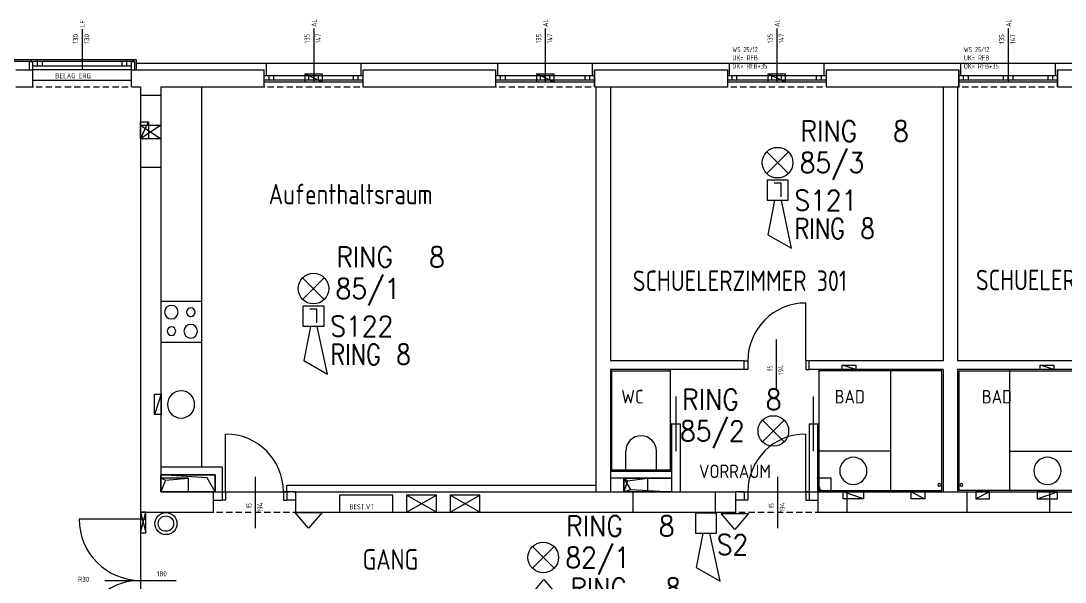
# Model space of a CAD drawing. Extents: x -76 to 4515, y -77 to 1572.
# Drawn here: x 778 to 2311, y 747 to 1572 of the extents above; entities that cross this region are included whole.
import ezdxf
from ezdxf.enums import TextEntityAlignment as Align

# ---------------------------------------------------------------- set-up
doc = ezdxf.new("R2010")
doc.units = 0
doc.header["$LTSCALE"] = 120
doc.linetypes.add('X1$0$ACHSE', pattern=[0.115, 0, -0.04, 0.075, 0])
doc.layers.get('0').update_dxf_attribs({"linetype": 'CONTINUOUS'})
doc.layers.add('SECO-BRAND', color=240, linetype='CONTINUOUS')
doc.layers.add('SECO-BRAND_LOOP', color=81, linetype='CONTINUOUS')
doc.styles.add('ROMANS', font='romans.shx', dxfattribs={"width": 0.9})
doc.styles.add('SMALL', font='ISO.SHX', dxfattribs={"height": 12.5})

# ---------------------------------------------------------------- blocks, each defined once
blk = doc.blocks.new('SecoS-sirene')
blk.add_lwpolyline([(0.044, 0.307), (0.144, 0.807), (-0.206, 1.007), (-0.056, 0.307)])
blk.add_lwpolyline([(0.15, 0), (-0.15, 0), (-0.15, 0.306), (0.15, 0.306)], close=True)
at = {"style": 'ROMANS', "width": 0.9, "flags": 1}
for tag, p in [('PRODUKT_1', (-0.344, 0.022)), ('PRODUKT_2', (-0.344, -0.428)), ('TECHNIK', (-0.344, -0.88)), ('SECOPOS', (-0.344, -1.342))]:
    blk.add_attdef(tag, text='', height=0.3, dxfattribs=at).set_placement(p, align=Align.RIGHT)
at = {"color": 81, "style": 'ROMANS', "width": 0.9}
for tag, p in [('MELDERNUMMER', (0.33, 0.038)), ('LINE_1', (0.33, -0.41)), ('LINE_2', (0.33, -0.861)), ('ZUSATZTEXT', (0.33, -1.307))]:
    blk.add_attdef(tag, p, '', height=0.3, dxfattribs=at)
at = {"layer": 'SECO-BRAND_LOOP', "color": 7, "style": 'ROMANS', "width": 0.8}
for tag, p, flags in [('RING', (0.33, 0.487), 9), ('RINGNUMMER', (1.294, 0.487), 1)]:
    blk.add_attdef(tag, p, '', height=0.3, dxfattribs=dict(at, flags=flags))
blk = doc.blocks.new('SecoS-torschliesser')
for radius in [0.162, 0.113]:
    blk.add_circle((0, 0), radius)
at = {"style": 'ROMANS', "width": 0.9, "flags": 1}
for tag, p in [('PRODUKT_1', (-0.328, -0.13)), ('PRODUKT_2', (-0.328, -0.58)), ('TECHNIK', (-0.328, -1.033)), ('SECOPOS', (-0.328, -1.495))]:
    blk.add_attdef(tag, text='', height=0.3, dxfattribs=at).set_placement(p, align=Align.RIGHT)
at = {"color": 81, "style": 'ROMANS', "width": 0.9}
for tag, p in [('MELDERNUMMER', (0.195, -0.142)), ('LINE_1', (0.195, -0.59)), ('LINE_2', (0.195, -1.042)), ('ZUSATZTEXT', (0.195, -1.487))]:
    blk.add_attdef(tag, p, '', height=0.3, dxfattribs=at)
at = {"layer": 'SECO-BRAND_LOOP', "color": 7, "style": 'ROMANS', "width": 0.8}
for tag, p, flags in [('RING', (0.195, 0.307), 9), ('RINGNUMMER', (1.159, 0.307), 1)]:
    blk.add_attdef(tag, p, '', height=0.3, dxfattribs=dict(at, flags=flags))
blk = doc.blocks.new('SecoS-indikator o mg')
blk.add_lwpolyline([(0.2, 0), (-0.2, 0), (0, 0.234)], close=True)
at = {"color": 81, "style": 'ROMANS', "width": 0.9, "flags": 1}
blk.add_attdef('MELDERNUMMER', (0.219, 0.425), '', height=0.3, dxfattribs=at)
at = {"style": 'ROMANS', "width": 0.9, "flags": 1}
for tag, p in [('PRODUKT_1', (-0.267, -0.029)), ('PRODUKT_2', (-0.267, -0.479)), ('TECHNIK', (-0.267, -0.931)), ('SECOPOS', (-0.267, -1.393))]:
    blk.add_attdef(tag, text='', height=0.3, dxfattribs=at).set_placement(p, align=Align.RIGHT)
at = {"color": 81, "style": 'ROMANS', "width": 0.9}
for tag, p in [('LINE_1', (0.219, -0.023)), ('LINE_2', (0.219, -0.475)), ('ZUSATZTEXT', (0.219, -0.92))]:
    blk.add_attdef(tag, p, '', height=0.3, dxfattribs=at)
at = {"layer": 'SECO-BRAND_LOOP', "color": 7, "style": 'ROMANS', "width": 0.8}
for tag, p, flags in [('RING', (0.219, 0.874), 9), ('RINGNUMMER', (1.183, 0.874), 1)]:
    blk.add_attdef(tag, p, '', height=0.3, dxfattribs=dict(at, flags=flags))
blk = doc.blocks.new('SecoS-opt zwdi')
for p, q in [((0.159, 0.159), (-0.159, -0.159)), ((-0.159, 0.159), (0.159, -0.159))]:
    blk.add_line(p, q)
for points in [[(-0.201, 0.32), (-0.001, 0.555), (0.199, 0.32)], [(0.25, 0.25), (-0.25, 0.25), (-0.25, -0.25), (0.25, -0.25)]]:
    blk.add_lwpolyline(points, close=True)
blk.add_circle((0, 0), 0.225)
at = {"color": 81, "style": 'ROMANS', "width": 0.9}
for tag, p in [('MELDERNUMMER', (0.33, -0.131)), ('LINE_1', (0.33, -0.579)), ('LINE_2', (0.33, -1.031)), ('ZUSATZTEXT', (0.33, -1.476))]:
    blk.add_attdef(tag, p, '', height=0.3, dxfattribs=at)
at = {"style": 'ROMANS', "width": 0.9, "flags": 1}
for tag, p in [('PRODUKT_1', (-0.344, -0.147)), ('PRODUKT_2', (-0.344, -0.597)), ('TECHNIK', (-0.344, -1.049)), ('SECOPOS', (-0.344, -1.511))]:
    blk.add_attdef(tag, text='', height=0.3, dxfattribs=at).set_placement(p, align=Align.RIGHT)
at = {"layer": 'SECO-BRAND_LOOP', "color": 7, "style": 'ROMANS', "width": 0.8, "flags": 8}
blk.add_attdef('RING', (0.33, 0.317), '', height=0.3, dxfattribs=at)
at = {"layer": 'SECO-BRAND_LOOP', "color": 7, "style": 'ROMANS', "width": 0.8}
blk.add_attdef('RINGNUMMER', (1.294, 0.317), '', height=0.3, dxfattribs=at)
blk = doc.blocks.new('SecoS-opt')
for p, q in [((0.159, 0.159), (-0.159, -0.159)), ((-0.159, 0.159), (0.159, -0.159))]:
    blk.add_line(p, q)
blk.add_circle((0, 0), 0.225)
at = {"color": 81, "style": 'ROMANS', "width": 0.9}
for tag, p in [('MELDERNUMMER', (0.33, -0.131)), ('LINE_1', (0.33, -0.989)), ('LINE_2', (0.33, -1.441)), ('ZUSATZTEXT', (0.33, -1.886))]:
    blk.add_attdef(tag, p, '', height=0.3, dxfattribs=at)
at = {"style": 'ROMANS', "width": 0.9, "flags": 1}
for tag, p in [('PRODUKT_1', (-0.344, -0.147)), ('PRODUKT_2', (-0.344, -0.597)), ('TECHNIK', (-0.344, -1.049)), ('SECOPOS', (-0.344, -1.511))]:
    blk.add_attdef(tag, text='', height=0.3, dxfattribs=at).set_placement(p, align=Align.RIGHT)
at = {"layer": 'SECO-BRAND_LOOP', "color": 7, "style": 'ROMANS', "width": 0.8, "flags": 8}
blk.add_attdef('RING', (0.33, -0.579), '', height=0.3, dxfattribs=at)
at = {"layer": 'SECO-BRAND_LOOP', "color": 7, "style": 'ROMANS', "width": 0.8}
blk.add_attdef('RINGNUMMER', (1.294, -0.579), '', height=0.3, dxfattribs=at)
blk = doc.blocks.new('SecoS-sirene loop')
blk.add_lwpolyline([(0.044, 0.307), (0.144, 0.807), (-0.206, 1.007), (-0.056, 0.307)])
blk.add_lwpolyline([(0.15, 0), (-0.15, 0), (-0.15, 0.306), (0.15, 0.306)], close=True)
at = {"color": 82, "style": 'ROMANS'}
blk.add_text('L', height=0.2, dxfattribs=at).set_placement((-0.085, 0.051))
at = {"style": 'ROMANS', "width": 0.9, "flags": 1}
for tag, p in [('PRODUKT_1', (-0.344, 0.022)), ('PRODUKT_2', (-0.344, -0.428)), ('TECHNIK', (-0.344, -0.88)), ('SECOPOS', (-0.344, -1.342))]:
    blk.add_attdef(tag, text='', height=0.3, dxfattribs=at).set_placement(p, align=Align.RIGHT)
at = {"color": 81, "style": 'ROMANS', "width": 0.9}
for tag, p in [('MELDERNUMMER', (0.33, 0.038)), ('LINE_1', (0.33, -0.41)), ('LINE_2', (0.33, -0.861)), ('ZUSATZTEXT', (0.33, -1.307))]:
    blk.add_attdef(tag, p, '', height=0.3, dxfattribs=at)
at = {"layer": 'SECO-BRAND_LOOP', "color": 7, "style": 'ROMANS', "width": 0.8, "flags": 8}
blk.add_attdef('RING', (0.33, 0.487), '', height=0.3, dxfattribs=at)
at = {"layer": 'SECO-BRAND_LOOP', "color": 7, "style": 'ROMANS', "width": 0.8}
blk.add_attdef('RINGNUMMER', (1.294, 0.487), '', height=0.3, dxfattribs=at)

msp = doc.modelspace()

# ---------------------------------------------------------------- linework, layer by layer
at = {"color": 252, "linetype": 'Continuous'}
for p, q in [((867.5, 1560), (867.5, 1500)), ((1207.5, 1560.8), (1207.5, 1482)), ((1547.5, 1560.8), (1547.5, 1482)), ((1887.5, 1560.8), (1887.5, 1482)), ((2227.5, 1560.8), (2227.5, 1482)), ((792.5, 1515), (602.5, 1515)), ((792.5, 1512.5), (602.5, 1512.5)), ((790, 1500), (790, 1512.5)), ((790, 1512.5), (795, 1512.5)), ((947.5, 1515), (792.5, 1515)), ((792.5, 1512.5), (792.5, 1515)), ((945, 1512.5), (795, 1512.5)), ((795, 1500), (795, 1512.5)), ((940, 1505.5), (795, 1505.5)), ((802, 1505.5), (802, 1515)), ((809, 1505.5), (809, 1512.5)), ((926, 1505.5), (926, 1512.5)), ((933, 1505.5), (933, 1515)), ((940, 1500), (940, 1512.5)), ((940, 1512.5), (945, 1512.5)), ((940, 1500), (940, 1510)), ((942.5, 1512.5), (942.5, 1515)), ((945, 1500), (945, 1512.5)), ((947.5, 1500), (947.5, 1515)), ((947.5, 1510), (4465, 1510)), ((1138, 1492), (1138, 1510)), ((1277, 1492), (1277, 1510)), ((1478, 1492), (1478, 1510)), ((1617, 1492), (1617, 1510)), ((1818, 1492), (1818, 1510)), ((1957, 1492), (1957, 1510)), ((2158, 1492), (2158, 1510)), ((2297, 1492), (2297, 1510)), ((770, 1500), (795, 1500)), ((790, 1500), (795, 1500)), ((940, 1500), (795, 1500)), ((940, 1500), (795, 1500)), ((940, 1500), (795, 1500)), ((795, 1475), (795, 1500)), ((940, 1500), (1135, 1500)), ((940, 1475), (940, 1500)), ((940, 1500), (945, 1500)), ((1135, 1475), (1135, 1500)), ((1135, 1492), (1280, 1492)), ((1142, 1485), (1142, 1492)), ((1149, 1485), (1149, 1492)), ((1195, 1494), (1220, 1494)), ((1220, 1482), (1195, 1494)), ((1195, 1482), (1195, 1494)), ((1195, 1494), (1220, 1494)), ((1200.5, 1485), (1200.5, 1492)), ((1207.5, 1485), (1207.5, 1492)), ((1214.5, 1485), (1214.5, 1492)), ((1220, 1494), (1220, 1482)), ((1220, 1494), (1220, 1482)), ((1266, 1485), (1266, 1492)), ((1273, 1485), (1273, 1492)), ((1280, 1500), (1475, 1500)), ((1280, 1475), (1280, 1500)), ((1475, 1475), (1475, 1500)), ((1475, 1492), (1620, 1492)), ((1482, 1485), (1482, 1492)), ((1489, 1485), (1489, 1492)), ((1535, 1494), (1560, 1494)), ((1560, 1482), (1535, 1494)), ((1535, 1482), (1535, 1494)), ((1535, 1494), (1560, 1494)), ((1540.5, 1485), (1540.5, 1492)), ((1547.5, 1485), (1547.5, 1492)), ((1554.5, 1485), (1554.5, 1492)), ((1560, 1494), (1560, 1482)), ((1560, 1494), (1560, 1482)), ((1606, 1485), (1606, 1492)), ((1613, 1485), (1613, 1492)), ((1620, 1500), (1815, 1500)), ((1620, 1475), (1620, 1500)), ((1620, 1500), (1620, 1475)), ((1815, 1500), (1815, 1475)), ((1815, 1492), (1960, 1492)), ((1822, 1485), (1822, 1492)), ((1829, 1485), (1829, 1492)), ((1875, 1494), (1900, 1494)), ((1900, 1482), (1875, 1494)), ((1875, 1482), (1875, 1494)), ((1875, 1494), (1900, 1494)), ((1880.5, 1485), (1880.5, 1492)), ((1887.5, 1485), (1887.5, 1492)), ((1894.5, 1485), (1894.5, 1492)), ((1900, 1494), (1900, 1482)), ((1900, 1494), (1900, 1482)), ((1946, 1485), (1946, 1492)), ((1953, 1485), (1953, 1492)), ((1960, 1500), (2155, 1500)), ((1960, 1500), (1960, 1475)), ((2155, 1475), (2155, 1500)), ((2155, 1500), (2155, 1475)), ((2155, 1492), (2300, 1492)), ((2162, 1485), (2162, 1492)), ((2169, 1485), (2169, 1492)), ((2220.5, 1485), (2220.5, 1492)), ((2227.5, 1485), (2227.5, 1492)), ((2234.5, 1485), (2234.5, 1492)), ((2286, 1485), (2286, 1492)), ((2293, 1485), (2293, 1492)), ((2300, 1500), (2495, 1500)), ((2300, 1500), (2300, 1475)), ((2300, 1475), (2300, 1500)), ((770, 1475), (795, 1475)), ((795, 1485), (940, 1485)), ((940, 1475), (953, 1475)), ((953, 1475), (953, 1463)), ((983, 1475), (983, 1463)), ((983, 1475), (1135, 1475)), ((1043, 917), (1043, 1475)), ((1280, 1485), (1135, 1485)), ((1280, 1482), (1135, 1482)), ((1220, 1482), (1195, 1482)), ((1280, 1475), (1475, 1475)), ((1620, 1485), (1475, 1485)), ((1620, 1482), (1475, 1482)), ((1560, 1482), (1535, 1482)), ((1620, 1475), (1815, 1475)), ((1621.8, 1475), (1621.8, 880)), ((1643.2, 1475), (1643.2, 1072.5)), ((1960, 1485), (1815, 1485)), ((1960, 1482), (1815, 1482)), ((1900, 1482), (1875, 1482)), ((1960, 1475), (2155, 1475)), ((2131.8, 1475), (2131.8, 1072.5)), ((2153.2, 1475), (2153.2, 1072.5)), ((2300, 1485), (2155, 1485)), ((2300, 1482), (2155, 1482)), ((2300, 1475), (2495, 1475)), ((953, 1463), (983, 1463)), ((953, 1463), (953, 1357)), ((983, 1463), (983, 1357)), ((953, 1398.8), (965, 1423.8)), ((953, 1398.8), (953, 1423.8)), ((953, 1423.8), (965, 1423.8)), ((983, 1418.8), (953, 1398.8)), ((953, 1418.8), (983, 1398.8)), ((953, 1418.8), (983, 1418.8)), ((953, 1418.8), (953, 1398.8)), ((965, 1423.8), (965, 1398.8)), ((965, 1423.8), (965, 1398.8)), ((983, 1418.8), (983, 1398.8)), ((983, 1398.8), (953, 1398.8)), ((965, 1398.8), (953, 1398.8)), ((965, 1398.8), (953, 1398.8)), ((953, 1357), (953, 850)), ((953, 1357), (983, 1357)), ((983, 1357), (983, 880)), ((1043, 1159.6), (983, 1159.6)), ((1930, 1072.5), (1930, 1157.5)), ((1043, 1099.6), (983, 1099.6)), ((1887.1, 1028.5), (1887.1, 1104)), ((1839.9, 1072.5), (1643.2, 1072.5)), ((1643.2, 1060), (1643.2, 880)), ((1643.2, 1060), (1643.2, 880)), ((1839.9, 1060), (1643.2, 1060)), ((1731.1, 1060), (1731.1, 912)), ((1839.9, 1060), (1839.9, 1072.5)), ((1845, 1060), (1839.9, 1060)), ((1840, 1072.5), (1845, 1072.5)), ((1845, 1072.5), (1845, 1060)), ((1930, 1072.5), (1930, 1060)), ((1935, 1072.5), (1930, 1072.5)), ((1930, 1060), (1935, 1060)), ((2131.8, 1072.5), (1935, 1072.5)), ((1935, 1060), (1935, 1072.5)), ((2131.8, 1060), (1935, 1060)), ((1949.5, 1060), (1949.5, 882)), ((1983.5, 1066), (2003.5, 1066)), ((2003.5, 1060), (1983.5, 1066)), ((1983.5, 1066), (2003.5, 1066)), ((1983.5, 1060), (1983.5, 1066)), ((2003.5, 1060), (1983.5, 1060)), ((2003.5, 1066), (2003.5, 1060)), ((2003.5, 1066), (2003.5, 1060)), ((2055, 880), (2055, 1060)), ((2131.8, 1060), (2131.8, 880)), ((2350, 1072.5), (2153.2, 1072.5)), ((2350, 1060), (2153.2, 1060)), ((2153.2, 1060), (2153.2, 880)), ((2230, 880), (2230, 1060)), ((2294.3, 1060), (2274.3, 1066)), ((2274.3, 1060), (2274.3, 1066)), ((2274.3, 1066), (2294.3, 1066)), ((2274.3, 1066), (2294.3, 1066)), ((2294.3, 1060), (2274.3, 1060)), ((2294.3, 1066), (2294.3, 1060)), ((2294.3, 1066), (2294.3, 1060)), ((1645.2, 1058), (1731.1, 1058)), ((1645.2, 912), (1645.2, 1058)), ((2129.8, 1058), (1949.5, 1058)), ((2129.8, 882), (2129.8, 1058)), ((2155.2, 1058), (2335, 1058)), ((2155.2, 882), (2155.2, 1058)), ((973.6, 993.7), (973.6, 1023.7)), ((983.6, 1023.7), (973.6, 993.7)), ((973.6, 993.7), (973.6, 1023.7)), ((973.6, 1023.7), (983.6, 1023.7)), ((973.6, 1023.7), (983.6, 1023.7)), ((983.6, 1023.7), (983.6, 993.7)), ((1739.3, 1020), (1739.3, 940)), ((1941.2, 1020), (1941.2, 940)), ((983.6, 993.7), (973.6, 993.7)), ((1733.1, 980), (1731.1, 980)), ((1733.1, 980), (1733.1, 880)), ((1733.1, 980), (1745.6, 980)), ((1745.6, 980), (1745.6, 880)), ((1935, 980), (1935, 880)), ((1935, 980), (1947.5, 980)), ((1947.5, 980), (1947.5, 880)), ((1947.5, 980), (1949.5, 980)), ((1078, 880), (1078, 965)), ((1930, 880), (1930, 965)), ((1665.8, 910), (1665.8, 940)), ((1710.8, 910), (1710.8, 940)), ((2055, 940), (1947.5, 940)), ((2230, 940), (2337.5, 940)), ((983, 917), (1073, 917)), ((983, 880), (983, 905)), ((983, 905), (1063, 905)), ((1063, 905), (983, 905)), ((1051.3, 900.5), (983, 905)), ((1063, 905), (1063, 880)), ((1063, 880), (1063, 905)), ((1073, 917), (1073, 880)), ((1733.1, 910), (1644.2, 910)), ((1731.1, 912), (1645.2, 912)), ((983, 880), (983, 900)), ((983, 880), (983, 900)), ((983, 900), (990.1, 897.1)), ((983, 900), (990.1, 897.1)), ((1023, 900), (983, 900)), ((990.1, 897.1), (983, 880)), ((990.1, 897.1), (1023, 900)), ((1023, 900), (1023, 880)), ((1063, 880), (1051.3, 900.5)), ((1122.1, 826.8), (1122.1, 902.3)), ((1168, 890), (1621.8, 890)), ((1168, 880), (1168, 890)), ((1733.1, 900), (1643.6, 900)), ((1663.1, 880), (1663.1, 900)), ((1673.3, 883.6), (1663.1, 900)), ((1663.1, 900), (1663.1, 880)), ((1663.1, 900), (1733.1, 900)), ((1698.1, 900), (1663.1, 900)), ((1698.1, 900), (1663.1, 900)), ((1663.1, 900), (1668.2, 896.4)), ((1663.1, 900), (1668.2, 896.4)), ((1668.2, 896.4), (1663.1, 880)), ((1668.2, 896.4), (1698.1, 900)), ((1698.1, 880), (1698.1, 900)), ((1733.1, 900), (1733.1, 880)), ((1889.1, 826.8), (1889.1, 902.3)), ((1947.5, 900), (1947.5, 880)), ((1947.5, 900), (1947.5, 880)), ((1951.1, 882.9), (1947.5, 900)), ((1967.5, 900), (1947.5, 900)), ((1967.5, 880), (1967.5, 900)), ((983, 880), (1060, 880)), ((1063, 880), (983, 880)), ((1023, 880), (983, 880)), ((1060, 880), (1060, 850)), ((1060, 880), (1073, 880)), ((1073, 880), (1073, 868)), ((1073, 880), (1078, 880)), ((1078, 880), (1163, 880)), ((1078, 880), (1078, 868)), ((1168, 880), (1163, 880)), ((1163, 880), (1163, 868)), ((1181, 880), (1168, 880)), ((1168, 880), (1168, 868)), ((1181, 880), (1676, 880)), ((1181, 880), (1181, 850)), ((1323.6, 875), (1245.6, 875)), ((1245.6, 875), (1245.6, 850)), ((1323.6, 850), (1323.6, 875)), ((1387.7, 875), (1343.7, 875)), ((1343.7, 850), (1387.7, 875)), ((1387.7, 875), (1343.7, 875)), ((1387.7, 850), (1343.7, 875)), ((1343.7, 875), (1343.7, 850)), ((1343.7, 875), (1343.7, 850)), ((1387.7, 850), (1387.7, 875)), ((1387.7, 850), (1387.7, 875)), ((1451.7, 875), (1407.7, 875)), ((1407.7, 850), (1451.7, 875)), ((1451.7, 850), (1407.7, 875)), ((1451.7, 875), (1407.7, 875)), ((1407.7, 875), (1407.7, 850)), ((1407.7, 875), (1407.7, 850)), ((1451.7, 850), (1451.7, 875)), ((1451.7, 850), (1451.7, 875)), ((1663.1, 880), (1673.3, 883.6)), ((1663.1, 880), (1673.3, 883.6)), ((1733.1, 880), (1663.1, 880)), ((1733.1, 880), (1663.1, 880)), ((1663.1, 880), (1698.1, 880)), ((1673.3, 883.6), (1733.1, 880)), ((1676, 880), (1797, 880)), ((1676, 880), (1676, 850)), ((1797, 880), (1827, 880)), ((1797, 880), (1797, 850)), ((1827, 880), (1827, 850)), ((1839.9, 880), (1827, 880)), ((1839.9, 880), (1839.9, 868)), ((1840, 880), (1845, 880)), ((1845, 880), (1930, 880)), ((1845, 880), (1845, 868)), ((1930, 880), (1930, 868)), ((1935, 880), (1930, 880)), ((1935, 880), (1948, 880)), ((1935, 880), (1935, 868)), ((1947.5, 880), (1951.1, 882.9)), ((1947.5, 880), (1951.1, 882.9)), ((1967.5, 880), (1947.5, 880)), ((1948, 880), (1990.4, 880)), ((1948, 880), (1948, 850)), ((1949.5, 882), (2129.8, 882)), ((1951.1, 882.9), (1967.5, 880)), ((1985, 880), (2015, 880)), ((2015, 870), (1985, 880)), ((1985, 880), (2015, 880)), ((1985, 870), (1985, 880)), ((1990.4, 880), (2166.9, 880)), ((1990.4, 880), (1990.4, 850)), ((2015, 880), (2015, 870)), ((2015, 880), (2015, 870)), ((2085, 880), (2105, 870)), ((2085, 880), (2105, 880)), ((2085, 870), (2085, 880)), ((2085, 870), (2085, 880)), ((2105, 880), (2105, 870)), ((2335, 882), (2155.2, 882)), ((2166.9, 880), (2287.9, 880)), ((2166.9, 880), (2166.9, 850)), ((2200, 880), (2180, 870)), ((2180, 880), (2180, 870)), ((2200, 880), (2180, 880)), ((2200, 870), (2200, 880)), ((2200, 870), (2200, 880)), ((2270, 880), (2270, 870)), ((2270, 880), (2270, 870)), ((2300, 880), (2270, 880)), ((2270, 870), (2300, 880)), ((2300, 880), (2270, 880)), ((2287.9, 880), (2337, 880)), ((2287.9, 880), (2287.9, 850)), ((2300, 870), (2300, 880)), ((1060, 868), (1073, 868)), ((1078, 868), (1073, 868)), ((1163, 868), (1168, 868)), ((1181, 868), (1168, 868)), ((1839.9, 868), (1827, 868)), ((1845, 868), (1839.9, 868)), ((1930, 868), (1935, 868)), ((1935, 868), (1948, 868)), ((2015, 870), (1985, 870)), ((2105, 870), (2085, 870)), ((2105, 870), (2085, 870)), ((2180, 870), (2200, 870)), ((2180, 870), (2200, 870)), ((2270, 870), (2300, 870)), ((953, 850), (953, 650)), ((953, 850), (1060, 850)), ((953, 850), (953, 820)), ((953, 820), (961, 850)), ((953, 850), (961, 820)), ((961, 850), (953, 850)), ((961, 820), (961, 850)), ((961, 840), (961, 850)), ((1181, 850), (1676, 850)), ((1245.6, 850), (1323.6, 850)), ((1343.7, 850), (1387.7, 850)), ((1343.7, 850), (1387.7, 850)), ((1407.7, 850), (1451.7, 850)), ((1407.7, 850), (1451.7, 850)), ((1676, 850), (1797, 850)), ((1797, 850), (1827, 850)), ((1948, 850), (1990.4, 850)), ((1990.4, 850), (2166.9, 850)), ((2166.9, 850), (2287.9, 850)), ((2287.9, 850), (2337, 850)), ((953, 840), (863, 840)), ((953, 840), (961, 840)), ((953, 820), (961, 820)), ((900.7, 750), (1005.3, 750))]:
    msp.add_line(p, q, dxfattribs=at)
at = {"color": 252, "linetype": 'X1$0$ACHSE'}
for p, q in [((795, 1475), (940, 1475)), ((1135, 1475), (1280, 1475)), ((1475, 1475), (1620, 1475)), ((1815, 1475), (1960, 1475)), ((2155, 1475), (2300, 1475)), ((1060, 880), (1181, 880)), ((1827, 880), (1948, 880)), ((1060, 850), (1181, 850)), ((1827, 850), (1948, 850))]:
    msp.add_line(p, q, dxfattribs=at)
at = {"color": 252, "linetype": 'Continuous'}
for centre, radius, start, end in [((998.5, 1144.1), 10, 0, 180), ((1026.9, 1144.1), 6.31, 0, 180), ((1930, 1072.5), 85, 90, 180), ((998.5, 1144.1), 10, 180, 0), ((1026.9, 1144.1), 6.31, 180, 0), ((998.5, 1116.1), 6.31, 0, 180), ((1026.9, 1116.1), 10, 0, 180), ((998.5, 1116.1), 6.31, 180, 0), ((1026.9, 1116.1), 10, 180, 0), ((1012.7, 1008.5), 20, 0, 180), ((1012.7, 1008.5), 20, 180, 0), ((1078, 880), 85, 0, 90), ((1688.3, 940), 22.5, 0, 180), ((1930, 880), 85, 90, 180), ((2000, 910.9), 20, 0, 180), ((2285, 910.9), 20, 0, 180), ((2000, 910.9), 20, 180, 0), ((2285, 910.9), 20, 180, 0), ((2126.1, 890.4), 2, 0, 180), ((2126.1, 890.4), 2, 180, 0), ((2158.9, 890.4), 2, 0, 180), ((2158.9, 890.4), 2, 180, 0), ((953, 840), 90, 180, 270), ((953, 660), 90, 90, 180)]:
    msp.add_arc(centre, radius, start, end, dxfattribs=at)

# ---------------------------------------------------------------- block references
at = {"layer": 'SECO-BRAND'}
ref = msp.add_blockref('SecoS-opt', (1888.7, 1363.7, 280), dxfattribs=dict(at, xscale=100, yscale=100, zscale=100))
ref.add_attrib('MELDERNUMMER', '85/3', (1921.2, 1348.7, -27720), dxfattribs={"layer": '0', "color": 81, "height": 30, "style": 'ROMANS', "width": 0.9})
ref.add_attrib('RINGNUMMER', '8', (2058.3, 1395, -27720), dxfattribs={"layer": 'SECO-BRAND_LOOP', "color": 7, "height": 30, "style": 'ROMANS', "width": 0.9})
ref.add_attrib('RING', 'RING', (1922.3, 1395, -27720), dxfattribs={"layer": 'SECO-BRAND_LOOP', "color": 7, "height": 30, "style": 'ROMANS', "width": 0.9, "flags": 8})
ref = msp.add_blockref('SecoS-sirene loop', (1888.7, 1338.6, 280), dxfattribs=dict(at, xscale=100, yscale=100, zscale=100, rotation=180))
ref.add_attrib('MELDERNUMMER', 'S121', (1913.3, 1293.4, 280), dxfattribs={"layer": '0', "color": 81, "height": 30, "style": 'ROMANS', "width": 0.9})
ref.add_attrib('RING', 'RING', (1913.5, 1251.9, 280), dxfattribs={"layer": 'SECO-BRAND_LOOP', "color": 7, "height": 30, "style": 'ROMANS', "width": 0.8, "flags": 8})
ref.add_attrib('RINGNUMMER', '8', (2010.6, 1252.1, 280), dxfattribs={"layer": 'SECO-BRAND_LOOP', "color": 7, "height": 30, "style": 'ROMANS', "width": 0.8})
ref = msp.add_blockref('SecoS-opt', (1207.2, 1178.7, 280), dxfattribs=dict(at, xscale=100, yscale=100, zscale=100))
ref.add_attrib('MELDERNUMMER', '85/1', (1239.6, 1163.7, -27720), dxfattribs={"layer": '0', "color": 81, "height": 30, "style": 'ROMANS', "width": 0.9})
ref.add_attrib('RINGNUMMER', '8', (1376.8, 1210, -27720), dxfattribs={"layer": 'SECO-BRAND_LOOP', "color": 7, "height": 30, "style": 'ROMANS', "width": 0.9})
ref.add_attrib('RING', 'RING', (1240.7, 1210, -27720), dxfattribs={"layer": 'SECO-BRAND_LOOP', "color": 7, "height": 30, "style": 'ROMANS', "width": 0.9, "flags": 8})
ref = msp.add_blockref('SecoS-sirene loop', (1207.2, 1153.6, 280), dxfattribs=dict(at, xscale=100, yscale=100, zscale=100, rotation=180))
ref.add_attrib('MELDERNUMMER', 'S122', (1231.8, 1108.4, 280), dxfattribs={"layer": '0', "color": 81, "height": 30, "style": 'ROMANS', "width": 0.9})
ref.add_attrib('RING', 'RING', (1232, 1066.9, 280), dxfattribs={"layer": 'SECO-BRAND_LOOP', "color": 7, "height": 30, "style": 'ROMANS', "width": 0.8, "flags": 8})
ref.add_attrib('RINGNUMMER', '8', (1329.1, 1067.1, 280), dxfattribs={"layer": 'SECO-BRAND_LOOP', "color": 7, "height": 30, "style": 'ROMANS', "width": 0.8})
ref = msp.add_blockref('SecoS-opt', (1882.5, 969.5, 280), dxfattribs=dict(at, xscale=100, yscale=100, zscale=100))
ref.add_attrib('MELDERNUMMER', '85/2', (1745.5, 954.4, -27720), dxfattribs={"layer": '0', "color": 81, "height": 30, "style": 'ROMANS', "width": 0.9})
ref.add_attrib('RINGNUMMER', '8', (1871.5, 1000.8, -27720), dxfattribs={"layer": 'SECO-BRAND_LOOP', "color": 7, "height": 30, "style": 'ROMANS', "width": 0.9})
ref.add_attrib('RING', 'RING', (1748.4, 1000.8, -27720), dxfattribs={"layer": 'SECO-BRAND_LOOP', "color": 7, "height": 30, "style": 'ROMANS', "width": 0.9, "flags": 8})
at = {"layer": 'SECO-BRAND', "xscale": 100, "yscale": 100, "zscale": 100}
msp.add_blockref('SecoS-torschliesser', (990.5, 833.4), dxfattribs=at)
at = {"layer": 'SECO-BRAND', "xscale": 100, "yscale": 100, "zscale": 100, "rotation": 180}
for p in [(1200.1, 849.9), (1825.8, 848.3)]:
    msp.add_blockref('SecoS-indikator o mg', p, dxfattribs=at)
at = {"layer": 'SECO-BRAND'}
ref = msp.add_blockref('SecoS-opt', (1544.6, 783.7, 280), dxfattribs=dict(at, xscale=100, yscale=100, zscale=100))
ref.add_attrib('MELDERNUMMER', '82/1', (1577.1, 768.7, -27720), dxfattribs={"layer": '0', "color": 81, "height": 30, "style": 'ROMANS', "width": 0.9})
ref.add_attrib('RINGNUMMER', '8', (1714.2, 815, -27720), dxfattribs={"layer": 'SECO-BRAND_LOOP', "color": 7, "height": 30, "style": 'ROMANS', "width": 0.9})
ref.add_attrib('RING', 'RING', (1578.2, 815, -27720), dxfattribs={"layer": 'SECO-BRAND_LOOP', "color": 7, "height": 30, "style": 'ROMANS', "width": 0.9, "flags": 8})
ref = msp.add_blockref('SecoS-sirene', (1783.6, 849.5), dxfattribs=dict(at, xscale=100, yscale=100, zscale=100, rotation=180))
ref.add_attrib('MELDERNUMMER', 'S2', (1799.3, 787.5), dxfattribs={"layer": '0', "color": 81, "height": 30, "style": 'ROMANS', "width": 0.9})
ref = msp.add_blockref('SecoS-opt zwdi', (1545.8, 695.6, 280), dxfattribs=dict(at, xscale=100, yscale=100, zscale=100))
ref.add_attrib('MELDERNUMMER', '81/1', (1584.2, 678.5, -27720), dxfattribs={"layer": '0', "color": 81, "height": 30, "style": 'ROMANS', "width": 0.9})
ref.add_attrib('RINGNUMMER', '8', (1723.7, 723.4, -27720), dxfattribs={"layer": 'SECO-BRAND_LOOP', "color": 7, "height": 30, "style": 'ROMANS', "width": 0.9})
ref.add_attrib('RING', 'RING', (1584.3, 723.4, -27720), dxfattribs={"layer": 'SECO-BRAND_LOOP', "color": 7, "height": 30, "style": 'ROMANS', "width": 0.9, "flags": 8})

# ---------------------------------------------------------------- texts
at = {"color": 252, "style": 'SMALL'}
for s, width, p in [('LF', 0.8, (864.3, 1563.2)), ('AL', 0.842857, (1204.3, 1563.2)), ('AL', 0.842857, (1544.3, 1563.2)), ('AL', 0.842857, (1884.3, 1563.2)), ('AL', 0.842857, (2224.3, 1563.2)), ('130', 0.925715, (854.1, 1538.3)), ('130', 0.925715, (870.4, 1538.3)), ('135', 0.867857, (1194.1, 1539.1)), ('147', 0.867857, (1210.4, 1539.1)), ('135', 0.867857, (1534.1, 1539.1)), ('147', 0.867857, (1550.4, 1539.1)), ('135', 0.867857, (1874.1, 1539.1)), ('147', 0.867857, (1890.4, 1539.1)), ('135', 0.867857, (2214.1, 1538.3)), ('147', 0.867857, (2230.4, 1538.3)), ('  85', 0.571429, (1873.7, 1051.7)), ('194', 0.867857, (1889.9, 1051.7)), ('  85', 0.571429, (1108.7, 850)), ('194', 0.867857, (1124.9, 850)), ('  85', 0.571429, (1875.7, 850)), ('194', 0.867857, (1891.9, 850))]:
    msp.add_text(s, height=7.5, rotation=90, dxfattribs=dict(at, width=width)).set_placement(p, align=Align.TOP_LEFT)
for s, height, width, p in [('WS 25/12', 7.5, 0.764286, (1822.3, 1533.6)), ('WS 25/12', 7.5, 0.764286, (2162.3, 1533.6)), ('UK= RFB', 7.5, 0.832653, (1822.3, 1521.4)), ('UK= RFB', 7.5, 0.832653, (2162.3, 1521.4)), ('OK= RFB+35', 7.5, 0.822857, (1822.3, 1509.2)), ('OK= RFB+35', 7.5, 0.822857, (2162.3, 1509.2)), ('BELAG ERG.', 7.5, 0.887755, (827.9, 1495.1)), ('Aufenthaltsraum', 30, 0.874286, (1141.4, 1332.6)), ('SCHUELERZIMMER 301', 30, 0.874286, (1676.1, 1205.2)), ('SCHUELERZIMMER 302', 30, 0.874286, (2180.1, 1206.3)), ('BAD', 20, 0.942857, (1972.7, 1029.9)), ('BAD', 20, 0.942857, (2188.8, 1029.9)), ('VORRAUM', 20, 0.954545, (1773.3, 920.2)), ('BEST.VT', 7.5, 0.844286, (1260.1, 861.9)), ('GANG', 30, 0.874286, (1279.4, 795.8)), ('R30', 7.5, 0.897479, (861.4, 755.3)), ('180', 7.5, 0.925715, (976.9, 763.4))]:
    msp.add_text(s, height=height, dxfattribs=dict(at, width=width)).set_placement(p, align=Align.TOP_LEFT)
msp.add_text('WC', height=20, dxfattribs=at).set_placement((1659.2, 1029.9), align=Align.TOP_LEFT)

doc.saveas('drawing.dxf')
